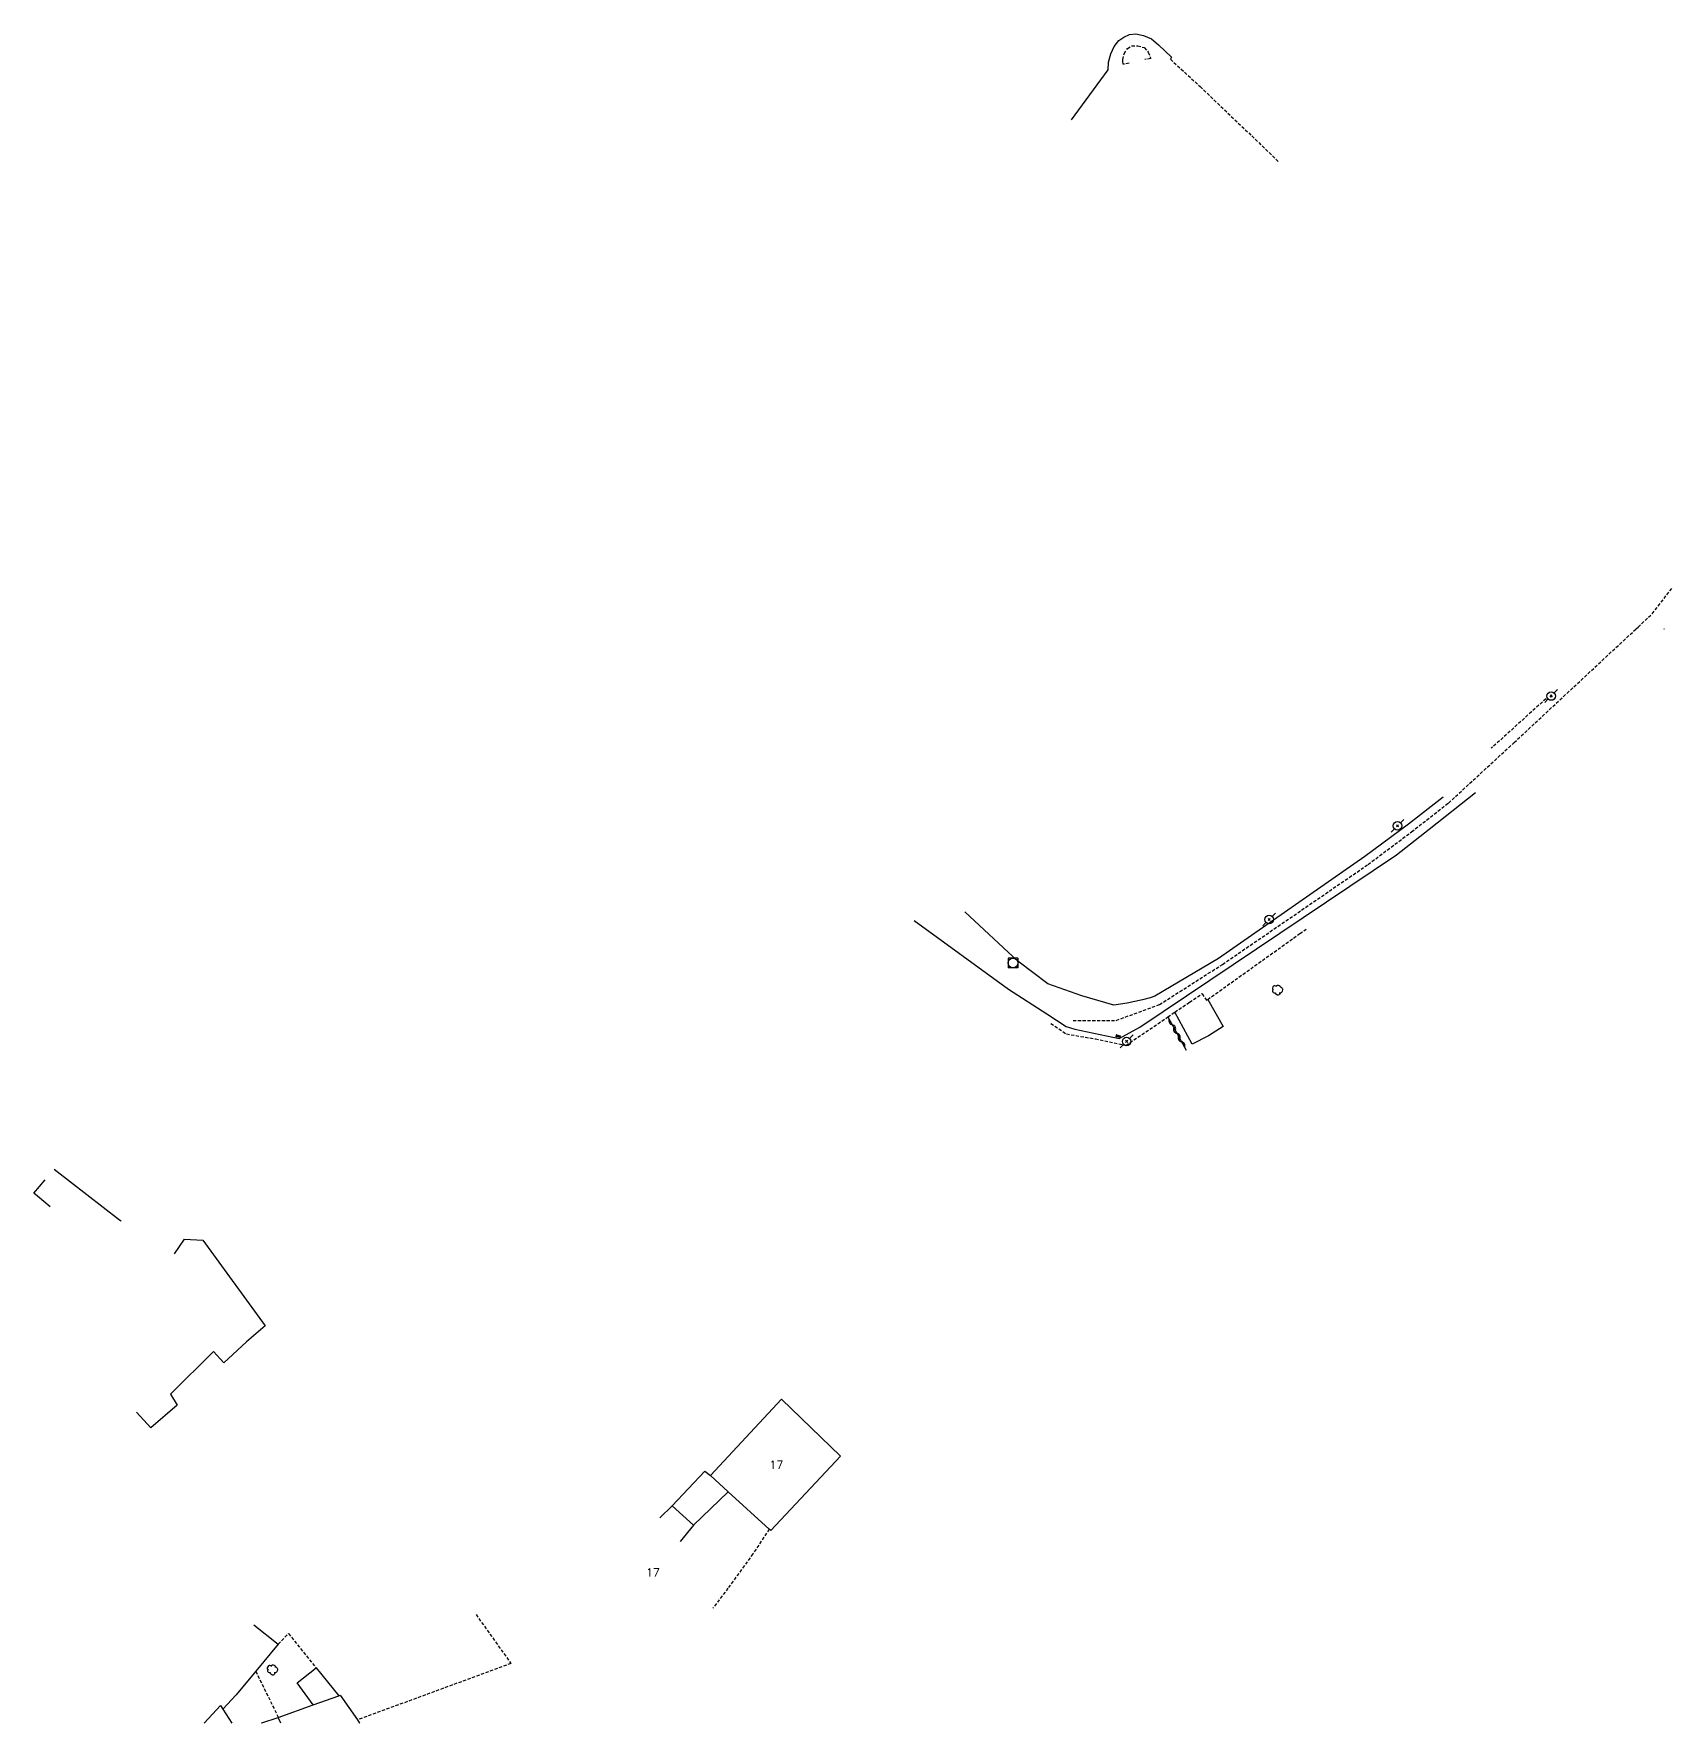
# Model space of a CAD drawing. Header units: millimetres. Extents: x 80001 to 80982, y 144000 to 145000.
# Drawn here: x 80725.9 to 80981.9, y 144000 to 144263.9 of the extents above; entities that cross this region are included whole.
import ezdxf
from ezdxf.enums import TextEntityAlignment as Align

# ---------------------------------------------------------------- set-up
doc = ezdxf.new("R2010")
doc.units = ezdxf.units.MM
doc.linetypes.add('DASHED', pattern=[0.75, 0.5, -0.25])
doc.layers.get('0').update_dxf_attribs({"linetype": 'CONTINUOUS'})
for name, color, linetype in [('W0001', 6, 'DASHED'), ('W0014', 7, 'CONTINUOUS'), ('W0100', 7, 'CONTINUOUS'), ('W0101', 7, 'CONTINUOUS'), ('W0104', 1, 'CONTINUOUS'), ('W0112', 1, 'DASHED'), ('W0300', 7, 'CONTINUOUS'), ('W0310', 3, 'CONTINUOUS'), ('W0401', 7, 'CONTINUOUS'), ('W0420', 7, 'CONTINUOUS'), ('W0473', 7, 'CONTINUOUS'), ('W0991', 7, 'CONTINUOUS')]:
    doc.layers.add(name, color=color, linetype=linetype)
doc.styles.get("Standard").update_dxf_attribs({"font": 'romans.shx', "width": 0.85})

# ---------------------------------------------------------------- blocks, each defined once
blk = doc.blocks.new('T473')
for p, q in [((-0.166667, 0.166667), (0.166667, -0.166667)), ((-0.166667, -0.166667), (0.166667, 0.166667)), ((0.500001, 0.500001), (1.000002, 1.000002)), ((-1.000002, -1.000002), (-0.500001, -0.500001))]:
    blk.add_line(p, q)
blk.add_ellipse((0, 0), major_axis=(0.471405, 0.471405), ratio=1, start_param=5.4977871438, end_param=11.780972451)
blk = doc.blocks.new('T401')
for p, q in [((-0.3, 0.3), (0, 0.3)), ((-0.3, -0.25), (-0.3, 0.3)), ((-0.3, 0.15), (0, 0.15)), ((-0.3, 0), (0, 0)), ((0, 0.3), (0, -0.25)), ((-0.3, -0.15), (0, -0.15)), ((-0.3, -0.25), (-0.3, -0.3)), ((-0.3, -0.3), (0, -0.3)), ((0, -0.3), (0, -0.25))]:
    blk.add_line(p, q)
blk = doc.blocks.new('T300')
for p, q in [((-0.8, 0.51), (-0.86, 0.34)), ((-0.86, 0.34), (-0.86, 0.17)), ((-0.86, 0.17), (-0.74, 0.06)), ((-0.69, 0.63), (-0.8, 0.51)), ((-0.8, -0.06), (-0.74, 0.06)), ((-0.74, 0.06), (-0.69, 0.11)), ((-0.57, 0.69), (-0.69, 0.63)), ((-0.46, 0.69), (-0.57, 0.69)), ((-0.29, 0.63), (-0.46, 0.69)), ((-0.29, 0.63), (-0.17, 0.74)), ((-0.23, 0.57), (-0.29, 0.63)), ((-0.17, 0.74), (-0.06, 0.8)), ((-0.06, 0.8), (0.06, 0.8)), ((0.06, 0.8), (0.23, 0.74)), ((0.23, 0.74), (0.34, 0.63)), ((0.34, 0.63), (0.4, 0.51)), ((0.46, 0.46), (0.34, 0.46)), ((0.4, 0.51), (0.4, 0.46)), ((0.57, 0.4), (0.46, 0.46)), ((0.57, 0.4), (0.69, 0.29)), ((0.69, 0.29), (0.74, 0.17)), ((0.74, 0.06), (0.69, -0.17)), ((0.74, 0.17), (0.74, 0.06)), ((-0.8, -0.17), (-0.8, -0.06)), ((-0.8, -0.23), (-0.8, -0.17)), ((-0.74, -0.34), (-0.8, -0.23)), ((-0.69, -0.4), (-0.74, -0.34)), ((-0.51, -0.46), (-0.69, -0.4)), ((-0.4, -0.46), (-0.51, -0.46)), ((-0.4, -0.46), (-0.34, -0.46)), ((-0.34, -0.46), (-0.34, -0.4)), ((-0.34, -0.51), (-0.34, -0.46)), ((-0.29, -0.63), (-0.34, -0.51)), ((-0.17, -0.74), (-0.29, -0.63)), ((-0.06, -0.8), (-0.17, -0.74)), ((0.06, -0.8), (-0.06, -0.8)), ((0.17, -0.74), (0.06, -0.8)), ((0.23, -0.69), (0.17, -0.74)), ((0.29, -0.46), (0.23, -0.46)), ((0.29, -0.63), (0.23, -0.69)), ((0.46, -0.4), (0.29, -0.46)), ((0.34, -0.51), (0.29, -0.63)), ((0.34, -0.51), (0.34, -0.46)), ((0.57, -0.34), (0.46, -0.4)), ((0.63, -0.29), (0.57, -0.34)), ((0.69, -0.17), (0.63, -0.29))]:
    blk.add_line(p, q)
blk = doc.blocks.new('T420')
for p, q in [((0.75, 0.75), (-0.75, 0.75)), ((-0.75, 0.75), (-0.75, -0.75)), ((0.75, 0.75), (0.75, -0.75)), ((0.75, -0.75), (-0.75, -0.75))]:
    blk.add_line(p, q)
blk.add_ellipse((0, 0), major_axis=(-0.53, 0.53), ratio=1, start_param=3.926991, end_param=10.210176)
blk = doc.blocks.new('t310o')
at = {"color": 0, "linetype": 'Continuous'}
for centre, start, end in [((-0.5, 0.38), 216.8699, 323.1304), ((0.5, -0.37), 36.8699, 143.1303)]:
    blk.add_arc(centre, 0.625, start, end, dxfattribs=at)

msp = doc.modelspace()

# ---------------------------------------------------------------- linework, layer by layer
at = {"layer": 'W0001'}
for points in [[(80976.29, 144171), (80976.56, 144171.25), (80978.78, 144173.33), (80981.89, 144177.38)], [(80888.27, 144109.79), (80895.01, 144109.8), (80901.76, 144112.27), (80911.62, 144118.55), (80934.37, 144134.16), (80941.15, 144139.26), (80946.93, 144143.76), (80957.19, 144153.21), (80976.18, 144170.9), (80976.29, 144171)]]:
    msp.add_lwpolyline(points, dxfattribs=at)
at = {"layer": 'W0014'}
for points in [[(80888.01, 144250.48), (80893.75, 144258.28), (80893.82, 144259.49), (80894.16, 144260.82), (80894.7, 144261.93), (80895.43, 144262.86), (80896.22, 144263.43), (80897.07, 144263.8), (80898.07, 144263.93), (80899.29, 144263.69), (80900.54, 144263.17), (80901.64, 144262.21), (80903.67, 144260.29)], [(80980.57, 144171), (80980.65, 144170.9)], [(80898.68, 144108.75), (80938.83, 144135.65), (80943.93, 144139.66), (80951.17, 144145.39)], [(80946.09, 144144.66), (80940.67, 144140.45), (80933.84, 144135.41)], [(80933.84, 144135.41), (80911.01, 144119.46), (80901.03, 144113.56), (80900.34, 144113.33), (80899.13, 144112.99), (80896.71, 144112.48), (80894.65, 144112.18), (80889.66, 144113.64), (80884.32, 144115.51), (80879.66, 144119.03), (80871.34, 144126.77)], [(80863.43, 144125.4), (80878.2, 144114.68), (80884.15, 144110.81), (80887.17, 144108.86), (80888.53, 144108.45), (80895.49, 144106.96), (80898.68, 144108.75)]]:
    msp.add_lwpolyline(points, dxfattribs=at)
at = {"layer": 'W0100'}
msp.add_lwpolyline([(80728.44, 144080.66), (80726.44, 144082.33), (80725.88, 144082.79), (80727.68, 144084.88)], dxfattribs=at)
at = {"layer": 'W0101'}
for points in [[(80739.54, 144078.43), (80739.29, 144078.61), (80729.06, 144086.48)], [(80747.89, 144073.33), (80747.89, 144073.33), (80747.89, 144073.33), (80749.44, 144075.62), (80752.31, 144075.45), (80762.03, 144062.08)], [(80762.03, 144062.08), (80759.14, 144059.59)], [(80759.14, 144059.59), (80755.59, 144056.3), (80753.98, 144058.07), (80747.26, 144051.41), (80748.3, 144049.71), (80744.16, 144046.14), (80741.91, 144048.57)], [(80823.7, 144032.07), (80823.7, 144032.07), (80823.7, 144032.07), (80825.62, 144033.96), (80828.97, 144030.94), (80826.9, 144028.41), (80826.9, 144028.41)], [(80752.52, 144000), (80755.04, 144002.76), (80755.4, 144002.19), (80756.82, 144000)], [(80764.47, 144000), (80764.09, 144000.91), (80769.53, 144002.85), (80773.53, 144004.28), (80773.75, 144004.36), (80776.45, 144000.51), (80776.79, 144000.03)], [(80776.79, 144000.03), (80776.71, 144000)]]:
    msp.add_lwpolyline(points, dxfattribs=at)
msp.add_lwpolyline([(80841.04, 144030.11), (80840.79, 144030.34), (80834.4, 144036.15), (80831.62, 144038.69), (80842.71, 144050.64), (80851.92, 144041.73)], close=True, dxfattribs=at)
at = {"layer": 'W0104'}
for points in [[(80909.31, 144113.07), (80911.75, 144108.86), (80909.42, 144107.38), (80906.89, 144106.11), (80904.19, 144111.09)], [(80825.62, 144033.96), (80830.74, 144039.4), (80831.62, 144038.69)], [(80834.4, 144036.15), (80828.97, 144030.94)], [(80760.24, 144015.38), (80764.09, 144012.33), (80760.56, 144008.12), (80757.48, 144004.45), (80755.4, 144002.19)], [(80769.53, 144002.85), (80767.06, 144006.3), (80770, 144008.63), (80773.53, 144004.28)], [(80761.51, 144000), (80761.49, 144000.05), (80764.09, 144000.91)]]:
    msp.add_lwpolyline(points, dxfattribs=at)
at = {"layer": 'W0112'}
for points in [[(80897.03, 144259.36), (80896.08, 144259.17), (80896.05, 144259.63), (80896.03, 144259.91), (80896.27, 144260.82), (80896.78, 144261.63), (80897.41, 144262.03), (80898.37, 144262.06), (80899.39, 144261.77), (80900, 144261.08), (80900.42, 144260.05), (80899.49, 144259.92)], [(80903.67, 144260.29), (80903.48, 144259.96), (80908.12, 144255.69), (80916.19, 144247.98), (80920.47, 144243.87)], [(80962.17, 144160.04), (80959.9, 144158.02), (80953.62, 144152.31)], [(80884.81, 144109.33), (80887.22, 144107.68), (80891.76, 144106.91), (80896.54, 144105.9), (80903.1, 144110.35), (80904.08, 144111.02), (80904.19, 144111.09), (80906.47, 144112.64), (80908.45, 144113.98), (80908.45, 144113.97), (80909.13, 144112.94), (80909.31, 144113.07), (80923.56, 144123.25), (80923.71, 144123.35), (80924.67, 144124.06)], [(80840.79, 144030.34), (80838.24, 144026.44), (80834.35, 144021.09), (80832.01, 144017.99)], [(80794.98, 144016.98), (80800.44, 144009.34), (80776.45, 144000.51)], [(80764.09, 144012.33), (80765.68, 144014.01), (80770, 144008.63)], [(80760.56, 144008.12), (80764.09, 144000.91)]]:
    msp.add_lwpolyline(points, dxfattribs=at)
at = {"layer": 'W0310'}
msp.add_lwpolyline([(80903.1, 144110.35), (80905.92, 144105.15)], dxfattribs=at)

# ---------------------------------------------------------------- block references
at = {"layer": 'W0300'}
for p in [(80920.27, 144114.52), (80763.23, 144008.31)]:
    msp.add_blockref('T300', p, dxfattribs=at)
at = {"layer": 'W0310', "rotation": 298.4922349856313}
for p in [(80903.77, 144109.1), (80904.49, 144107.78), (80905.2, 144106.47)]:
    msp.add_blockref('t310o', p, dxfattribs=at)
at = {"layer": 'W0401', "rotation": 257.89845956939}
msp.add_blockref('T401', (80895.26, 144107.18), dxfattribs=at)
at = {"layer": 'W0420'}
msp.add_blockref('T420', (80878.88, 144118.77), dxfattribs=at)
at = {"layer": 'W0473'}
for p in [(80962.97, 144160.47), (80938.95, 144140.18), (80918.91, 144125.57), (80896.64, 144106.52)]:
    msp.add_blockref('T473', p, dxfattribs=at)

# ---------------------------------------------------------------- texts
at = {"layer": 'W0991'}
for p in [(80841.92, 144040.38), (80822.62, 144023.55)]:
    msp.add_text('17', height=1.25, dxfattribs=at).set_placement(p, align=Align.MIDDLE_CENTER)

doc.saveas('drawing.dxf')
